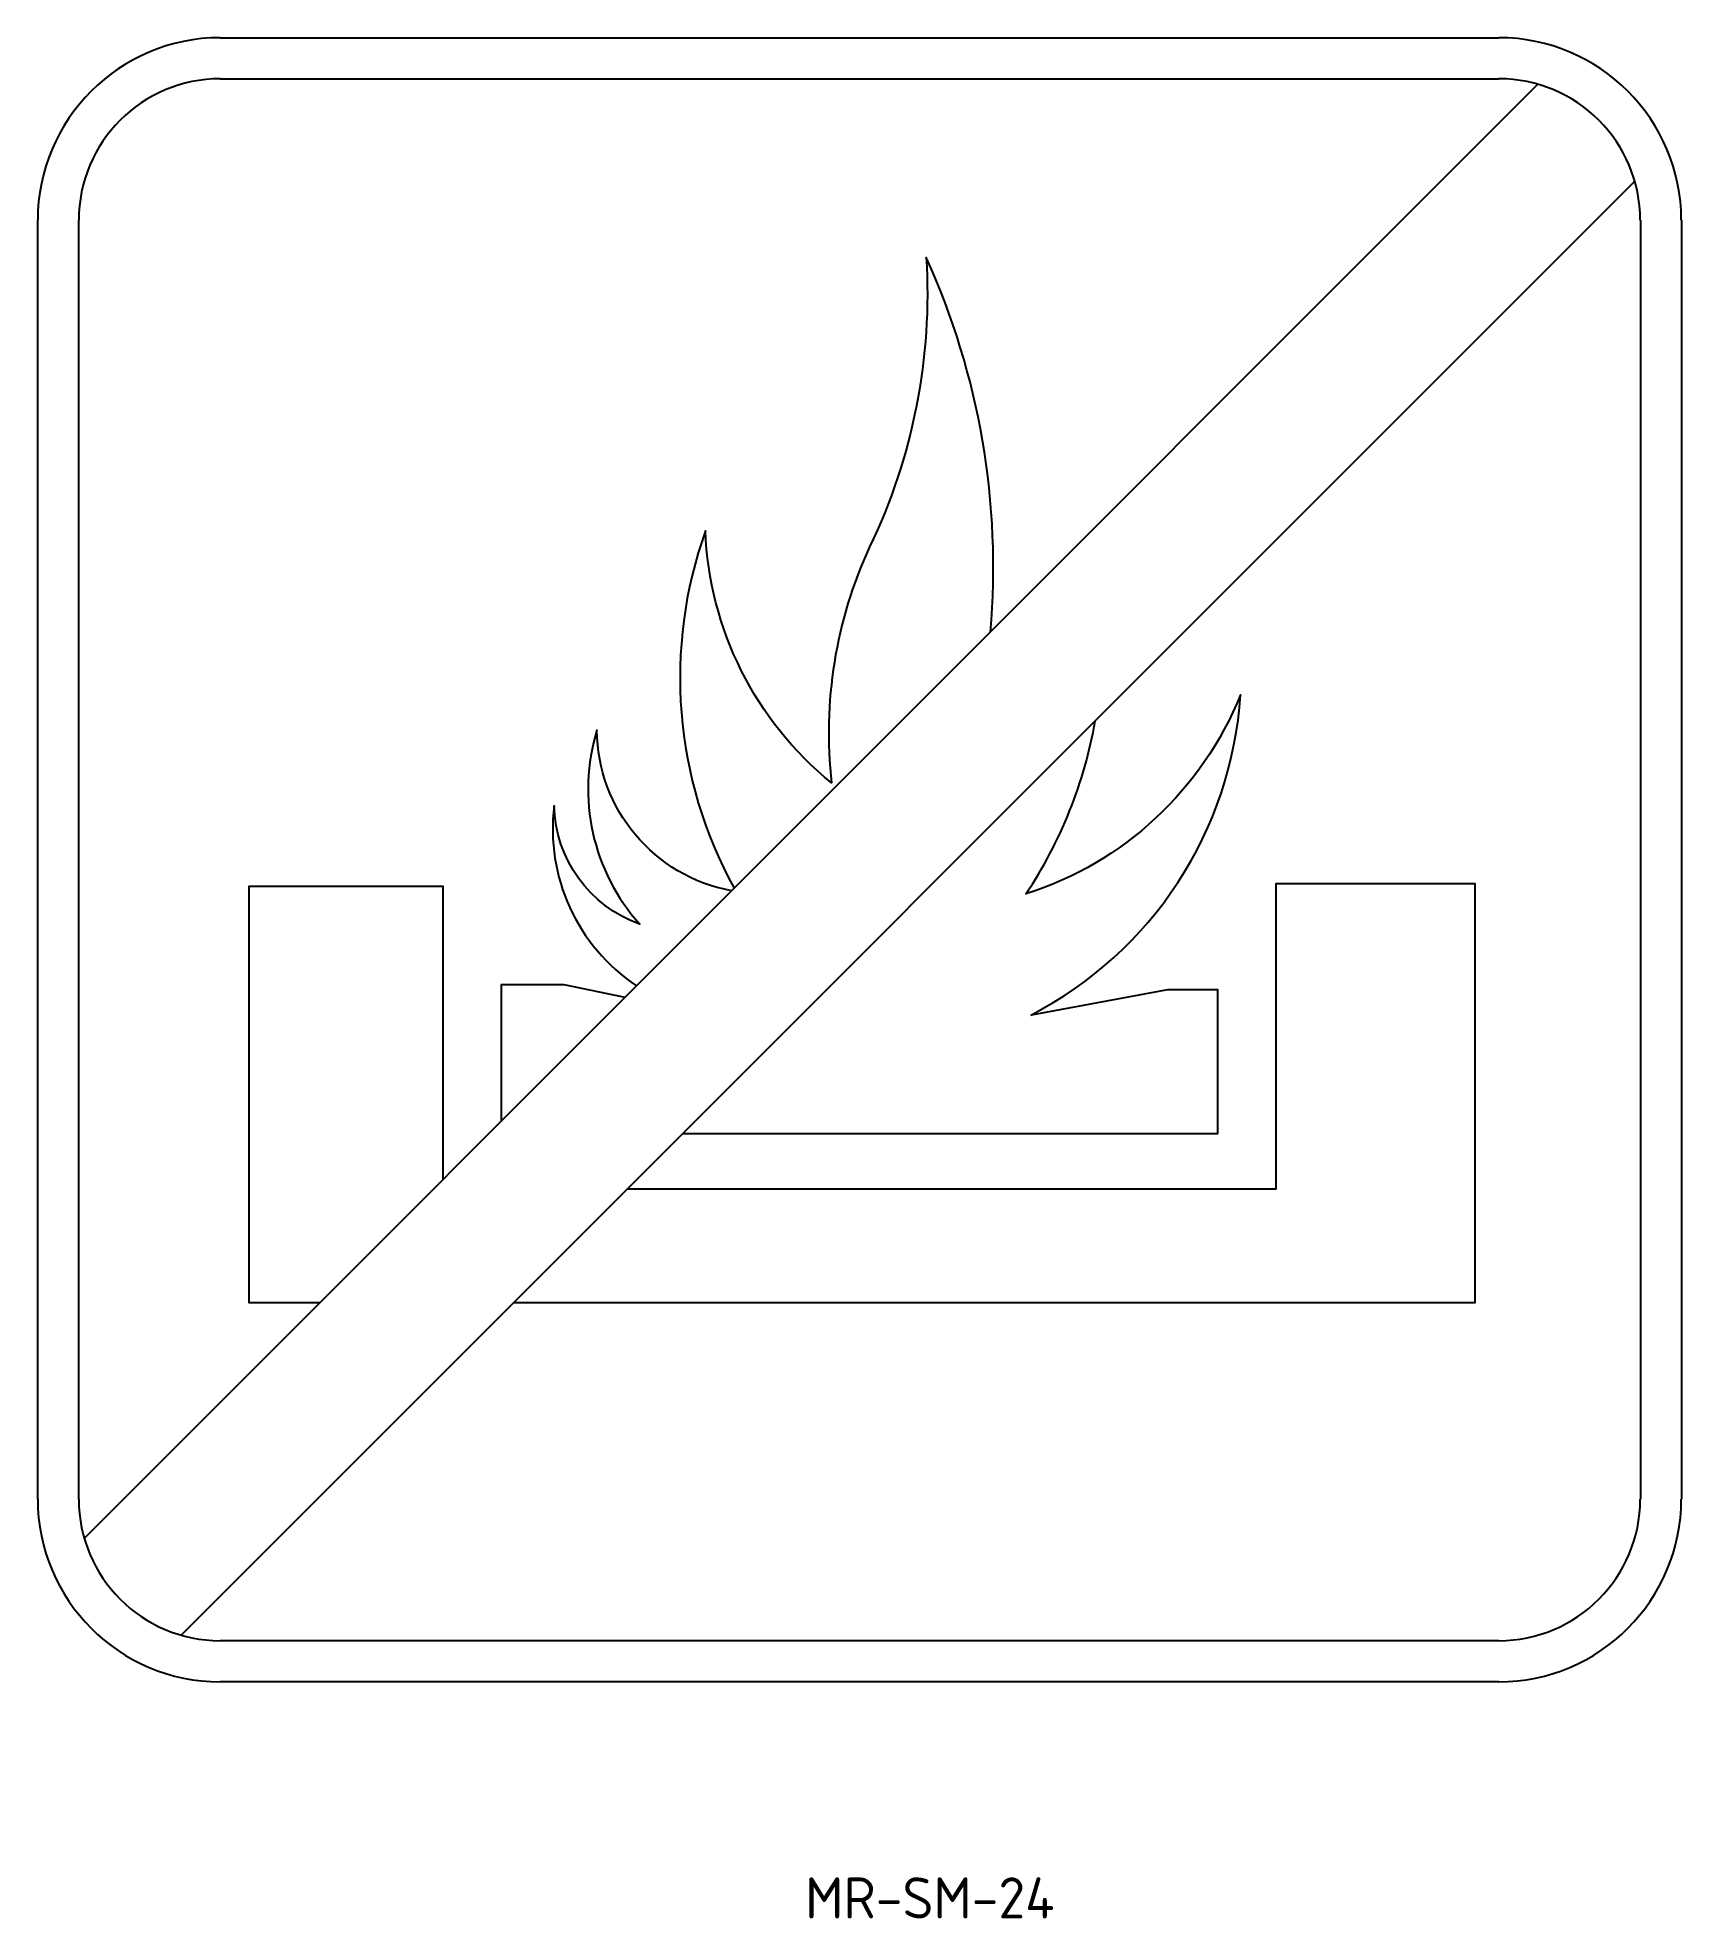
# Model space of a CAD drawing. Extents: x 191 to 311, y 139 to 276.
import ezdxf

# ---------------------------------------------------------------- set-up
doc = ezdxf.new("R2010")
doc.units = 0
for name, color, linetype in [('L18', 4, 'CONTINUOUS'), ('L25', 1, 'CONTINUOUS'), ('L35', 3, 'CONTINUOUS'), ('T25', 1, 'CONTINUOUS')]:
    doc.layers.add(name, color=color, linetype=linetype)
doc.styles.add('ISO', font='iso3098b.shx')

msp = doc.modelspace()

# ---------------------------------------------------------------- linework, layer by layer
at = {"layer": 'L18', "linetype": 'Continuous'}
for p, q in [((300.33, 272.56), (194.21, 166.44)), ((307.4, 265.49), (201.28, 159.37))]:
    msp.add_line(p, q, dxfattribs=at)
at = {"layer": 'L25'}
for points in [[(260.37, 232.6, 0.128723), (255.68, 259.92, -0.127849), (251.54, 238.79, 0.137578), (248.77, 221.57, -0.216322), (239.56, 239.98, 0.214594), (241.65, 213.88)], [(237.89, 195.98), (276.96, 195.98), (276.96, 206.47), (273.28, 206.47), (263.33, 204.63, 0.262803), (278.62, 228.01, -0.223593), (262.96, 213.47, 0.103521), (268.02, 226.1)], [(241.47, 213.7, -0.360388), (231.64, 225.43, 0.263442), (234.77, 211.26, -0.311464), (228.51, 219.91, 0.283658), (234.53, 206.76)]]:
    msp.add_lwpolyline(points, format="xyb", dxfattribs=at)
for points in [[(225.55, 183.64), (295.75, 183.64), (295.75, 214.2), (281.2, 214.2), (281.2, 191.93), (233.84, 191.93)], [(220.41, 192.63), (220.41, 214.02), (206.22, 214.02), (206.22, 183.64), (211.41, 183.64)], [(233.69, 205.92), (229.25, 206.84), (224.63, 206.84)], [(224.64, 206.84), (224.64, 196.87)]]:
    msp.add_lwpolyline(points, dxfattribs=at)
at = {"layer": 'L35', "linetype": 'Continuous'}
for p, q in [((204.14, 275.96), (297.47, 275.96)), ((204.14, 272.96), (297.47, 272.96)), ((190.81, 169.3), (190.81, 262.63)), ((193.81, 169.3), (193.81, 262.63)), ((307.81, 262.63), (307.81, 169.3)), ((310.81, 262.63), (310.81, 169.3)), ((297.47, 158.96), (204.14, 158.96)), ((297.47, 155.96), (204.14, 155.96))]:
    msp.add_line(p, q, dxfattribs=at)
for centre, radius, start, end in [((204.14, 262.63), 13.33, 90, 180), ((297.47, 262.63), 13.33, 0, 90), ((204.14, 262.63), 10.33, 90, 180), ((297.47, 262.63), 10.33, 0, 90), ((204.14, 169.3), 13.33, 180, 270), ((204.14, 169.3), 10.33, 180, 270), ((297.47, 169.3), 13.33, 270, 0), ((297.47, 169.3), 10.33, 270, 0)]:
    msp.add_arc(centre, radius, start, end, dxfattribs=at)

# ---------------------------------------------------------------- texts
at = {"layer": 'T25', "color": 3, "style": 'ISO'}
msp.add_text('MR-SM-24', height=3, dxfattribs=at).set_placement((246.84, 138.7))

doc.saveas('drawing.dxf')
